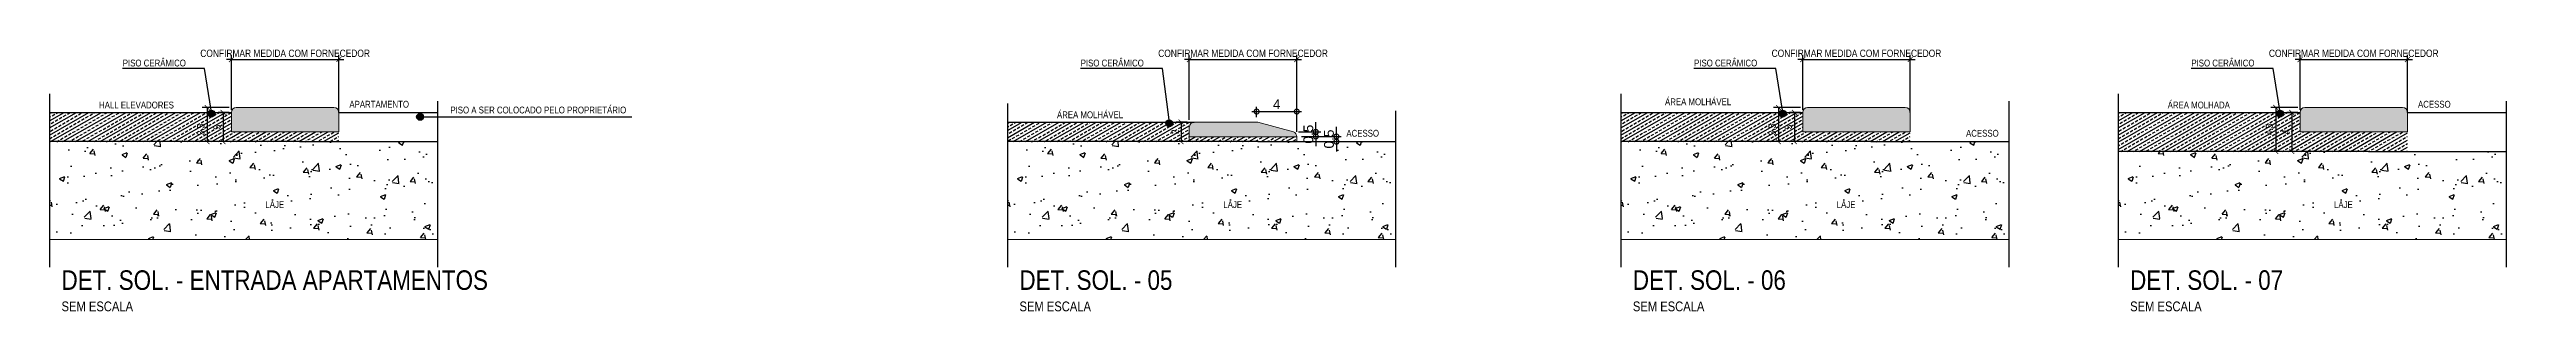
# Model space of a CAD drawing. Header units: metres. Extents: x 3 to 168, y -142 to 28.
# Drawn here: x 31.849 to 34.385, y 22.884 to 23.152 of the extents above; entities that cross this region are included whole.
import ezdxf

# ---------------------------------------------------------------- set-up
doc = ezdxf.new("R2010")
doc.units = ezdxf.units.M
for name, color, linetype in [('ARQ-AUX1', 1, 'Continuous'), ('ARQ-AUX2', 2, 'Continuous'), ('ARQ-DIM', 2, 'Continuous'), ('ARQ-HATCH', 253, 'Continuous'), ('ARQ-TXT', 2, 'Continuous'), ('ARQ-TXT3', 3, 'Continuous'), ('RALO', 2, 'Continuous')]:
    doc.layers.add(name, color=color, linetype=linetype)
doc.layers.add('ESTRUTURA', color=4, linetype='Continuous', lineweight=18)
doc.styles.add('Adesa', font='ARIALN.TTF')
doc.styles.add('Arial', font='arial.ttf')
doc.dimstyles.new('COTA_5', dxfattribs={"dimtxt": 0.01, "dimasz": 0.01, "dimexe": 0.005, "dimexo": 0.005, "dimgap": 0.0025, "dimtad": 1, "dimdec": 0, "dimlfac": 100, "dimzin": 0, "dimdsep": 46, "dimtxsty": 'Arial', "dimblk": 'DOTSMALL', "dimcen": 0.005, "dimdle": 0.005, "dimclrd": 1, "dimclre": 1, "dimclrt": 2, "dimadec": 0, "dimazin": 0, "dimtfac": 1, "dimtdec": 0, "dimtix": 1, "dimtmove": 2, "dimatfit": 3, "dimldrblk": 'DOTSMALL', "dimfxl": 1, "dimtvp": 1, "dimtolj": 1, "dimtzin": 0, "dimarcsym": 0})
doc.dimstyles.new('D5', dxfattribs={"dimscale": 0.05, "dimtxt": 0.15, "dimasz": 0.1, "dimexe": 0.1, "dimexo": 0.2, "dimgap": 0.05, "dimtad": 1, "dimdec": 0, "dimlfac": 100, "dimzin": 4, "dimdsep": 46, "dimtxsty": 'Adesa', "dimblk": 'ARCHTICK', "dimcen": 0, "dimclrd": 1, "dimclre": 1, "dimclrt": 2, "dimaunit": 1, "dimazin": 0, "dimtfac": 1, "dimtdec": 0, "dimtix": 1, "dimtmove": 0, "dimatfit": 3, "dimldrblk": 'OPEN90', "dimfxl": 1, "dimarcsym": 0})

# ---------------------------------------------------------------- blocks, each defined once
blk = doc.blocks.new('_ArchTick')
at = {"color": 0, "linetype": 'ByBlock', "const_width": 0.15}
blk.add_lwpolyline([(-0.5, -0.5), (0.5, 0.5)], dxfattribs=at)
blk = doc.blocks.new('*D722')
at = {"layer": 'ARQ-DIM', "color": 1, "lineweight": -2, "transparency": 16777216}
for p, q in [((32.0326, 23.0877), (32.0214, 23.0877)), ((32.0264, 23.0877), (32.0264, 23.0577)), ((32.0326, 23.0577), (32.0214, 23.0577))]:
    blk.add_line(p, q, dxfattribs=at)
at = {"layer": 'Defpoints', "color": 0, "transparency": 16777216}
for p in [(32.0426, 23.0877), (32.0264, 23.0577), (32.0426, 23.0577)]:
    blk.add_point(p, dxfattribs=at)
at = {"layer": 'ARQ-DIM', "color": 1, "lineweight": -2, "transparency": 16777216, "xscale": 0.005000000000000001, "yscale": 0.005000000000000001, "zscale": 0.005000000000000001}
for p, rotation in [((32.0264, 23.0877), 90), ((32.0264, 23.0577), 270)]:
    blk.add_blockref('_ArchTick', p, dxfattribs=dict(at, rotation=rotation))
at = {"layer": 'ARQ-DIM', "color": 2, "transparency": 16777216, "insert": (32.0201, 23.0727), "char_height": 0.0075, "attachment_point": 5, "rotation": 90, "style": 'Adesa'}
blk.add_mtext('3', dxfattribs=at)
blk = doc.blocks.new('_Open90')
at = {"color": 0, "linetype": 'ByBlock', "lineweight": -2}
for p, q in [((0, 0), (-1, 0)), ((-0.5, 0.5), (0, 0)), ((0, 0), (-0.5, -0.5))]:
    blk.add_line(p, q, dxfattribs=at)
blk = doc.blocks.new('*D723')
at = {"layer": 'ARQ-DIM', "color": 1, "lineweight": -2, "transparency": 16777216}
for p, q in [((32.0326, 23.0927), (32.005, 23.0927)), ((32.01, 23.0927), (32.01, 23.0577)), ((32.0076, 23.0577), (32.005, 23.0577))]:
    blk.add_line(p, q, dxfattribs=at)
at = {"layer": 'Defpoints', "color": 0, "transparency": 16777216}
for p in [(32.0426, 23.0927), (32.01, 23.0577), (32.0176, 23.0577)]:
    blk.add_point(p, dxfattribs=at)
at = {"layer": 'ARQ-DIM', "color": 1, "lineweight": -2, "transparency": 16777216, "xscale": 0.005000000000000001, "yscale": 0.005000000000000001, "zscale": 0.005000000000000001}
for p, rotation in [((32.01, 23.0927), 90), ((32.01, 23.0577), 270)]:
    blk.add_blockref('_ArchTick', p, dxfattribs=dict(at, rotation=rotation))
at = {"layer": 'ARQ-DIM', "color": 2, "transparency": 16777216, "insert": (32.0036, 23.0702), "char_height": 0.0075, "attachment_point": 5, "rotation": 90, "style": 'Adesa'}
blk.add_mtext('3.5', dxfattribs=at)
blk = doc.blocks.new('*D724')
at = {"layer": 'ARQ-DIM', "color": 1, "lineweight": -2, "transparency": 16777216}
for p, q in [((32.0349, 23.1417), (32.0299, 23.1417)), ((32.0349, 23.0902), (32.0349, 23.1467)), ((32.0349, 23.1417), (32.1449, 23.1417)), ((32.1449, 23.0877), (32.1449, 23.1467)), ((32.1449, 23.1417), (32.1499, 23.1417))]:
    blk.add_line(p, q, dxfattribs=at)
at = {"layer": 'Defpoints', "color": 0, "transparency": 16777216}
for p in [(32.1449, 23.1417), (32.0349, 23.0802), (32.1449, 23.0777)]:
    blk.add_point(p, dxfattribs=at)
at = {"layer": 'ARQ-DIM', "color": 1, "lineweight": -2, "transparency": 16777216, "xscale": 0.005000000000000001, "yscale": 0.005000000000000001, "zscale": 0.005000000000000001}
blk.add_blockref('_ArchTick', (32.0349, 23.1417), dxfattribs=at)
at = {"layer": 'ARQ-DIM', "color": 1, "lineweight": -2, "transparency": 16777216, "xscale": 0.005000000000000001, "yscale": 0.005000000000000001, "zscale": 0.005000000000000001, "rotation": 180}
blk.add_blockref('_ArchTick', (32.1449, 23.1417), dxfattribs=at)
at = {"layer": 'ARQ-DIM', "color": 2, "transparency": 16777216, "insert": (32.0899, 23.1481), "char_height": 0.0075, "attachment_point": 5, "style": 'Adesa'}
blk.add_mtext('CONFIRMAR MEDIDA COM FORNECEDOR', dxfattribs=at)
blk = doc.blocks.new('*D729')
at = {"layer": 'ARQ-DIM', "color": 1, "lineweight": -2, "transparency": 16777216}
for p, q in [((33.0133, 23.0777), (33.0021, 23.0777)), ((33.0071, 23.0777), (33.0071, 23.0577)), ((33.0133, 23.0577), (33.0021, 23.0577))]:
    blk.add_line(p, q, dxfattribs=at)
at = {"layer": 'Defpoints', "color": 0, "transparency": 16777216}
for p in [(33.0233, 23.0777), (33.0071, 23.0577), (33.0233, 23.0577)]:
    blk.add_point(p, dxfattribs=at)
at = {"layer": 'ARQ-DIM', "color": 1, "lineweight": -2, "transparency": 16777216, "xscale": 0.005000000000000001, "yscale": 0.005000000000000001, "zscale": 0.005000000000000001}
for p, rotation in [((33.0071, 23.0777), 90), ((33.0071, 23.0577), 270)]:
    blk.add_blockref('_ArchTick', p, dxfattribs=dict(at, rotation=rotation))
at = {"layer": 'ARQ-DIM', "color": 2, "transparency": 16777216, "insert": (33.0009, 23.0677), "char_height": 0.0075, "attachment_point": 5, "rotation": 90, "style": 'Adesa'}
blk.add_mtext('2', dxfattribs=at)
blk = doc.blocks.new('*D730')
at = {"layer": 'ARQ-DIM', "color": 1, "lineweight": -2, "transparency": 16777216}
for p, q in [((33.0156, 23.1417), (33.0106, 23.1417)), ((33.0156, 23.0802), (33.0156, 23.1467)), ((33.0156, 23.1417), (33.1256, 23.1417)), ((33.1256, 23.0677), (33.1256, 23.1467)), ((33.1256, 23.1417), (33.1306, 23.1417))]:
    blk.add_line(p, q, dxfattribs=at)
at = {"layer": 'Defpoints', "color": 0, "transparency": 16777216}
for p in [(33.1256, 23.1417), (33.0156, 23.0702), (33.1256, 23.0577)]:
    blk.add_point(p, dxfattribs=at)
at = {"layer": 'ARQ-DIM', "color": 1, "lineweight": -2, "transparency": 16777216, "xscale": 0.005000000000000001, "yscale": 0.005000000000000001, "zscale": 0.005000000000000001}
blk.add_blockref('_ArchTick', (33.0156, 23.1417), dxfattribs=at)
at = {"layer": 'ARQ-DIM', "color": 1, "lineweight": -2, "transparency": 16777216, "xscale": 0.005000000000000001, "yscale": 0.005000000000000001, "zscale": 0.005000000000000001, "rotation": 180}
blk.add_blockref('_ArchTick', (33.1256, 23.1417), dxfattribs=at)
at = {"layer": 'ARQ-DIM', "color": 2, "transparency": 16777216, "insert": (33.0706, 23.1481), "char_height": 0.0075, "attachment_point": 5, "style": 'Adesa'}
blk.add_mtext('CONFIRMAR MEDIDA COM FORNECEDOR', dxfattribs=at)
blk = doc.blocks.new('_DotSmall')
at = {"color": 0, "linetype": 'ByBlock', "const_width": 0.5}
blk.add_lwpolyline([(-0.0625, 0, 1), (0.0625, 0, 1)], format="xyb", close=True, dxfattribs=at)
blk = doc.blocks.new('*D731')
at = {"layer": 'ARQ-AUX1', "color": 1, "lineweight": -2, "transparency": 16777216}
for p, q in [((33.1306, 23.063), (33.1712, 23.063)), ((33.1306, 23.0577), (33.1712, 23.0577)), ((33.1662, 23.063), (33.1662, 23.073)), ((33.1662, 23.063), (33.1662, 23.0577)), ((33.1662, 23.0577), (33.1662, 23.0477))]:
    blk.add_line(p, q, dxfattribs=at)
at = {"layer": 'Defpoints', "color": 0, "transparency": 16777216}
for p in [(33.1256, 23.063), (33.1256, 23.0577), (33.1662, 23.0577)]:
    blk.add_point(p, dxfattribs=at)
at = {"layer": 'ARQ-AUX1', "color": 1, "lineweight": -2, "transparency": 16777216, "xscale": 0.01, "yscale": 0.01, "zscale": 0.01}
for p, rotation in [((33.1662, 23.063), 270), ((33.1662, 23.0577), 90)]:
    blk.add_blockref('_DotSmall', p, dxfattribs=dict(at, rotation=rotation))
at = {"layer": 'ARQ-AUX1', "color": 2, "transparency": 16777216, "insert": (33.1586, 23.0604), "char_height": 0.01, "attachment_point": 5, "rotation": 90, "style": 'Arial'}
blk.add_mtext('\\A1;0.5', dxfattribs=at)
blk = doc.blocks.new('*D732')
at = {"layer": 'ARQ-AUX1', "color": 1, "lineweight": -2, "transparency": 16777216}
for p, q in [((33.1451, 23.0677), (33.1451, 23.0777)), ((33.1274, 23.0677), (33.1501, 23.0677)), ((33.1306, 23.063), (33.1501, 23.063)), ((33.1451, 23.063), (33.1451, 23.0677)), ((33.1451, 23.063), (33.1451, 23.053))]:
    blk.add_line(p, q, dxfattribs=at)
at = {"layer": 'Defpoints', "color": 0, "transparency": 16777216}
for p in [(33.1224, 23.0677), (33.1256, 23.063), (33.1451, 23.0677)]:
    blk.add_point(p, dxfattribs=at)
at = {"layer": 'ARQ-AUX1', "color": 1, "lineweight": -2, "transparency": 16777216, "xscale": 0.01, "yscale": 0.01, "zscale": 0.01}
for p, rotation in [((33.1451, 23.0677), 270), ((33.1451, 23.063), 90)]:
    blk.add_blockref('_DotSmall', p, dxfattribs=dict(at, rotation=rotation))
at = {"layer": 'ARQ-AUX1', "color": 2, "transparency": 16777216, "insert": (33.1375, 23.0654), "char_height": 0.01, "attachment_point": 5, "rotation": 90, "style": 'Arial'}
blk.add_mtext('\\A1;0.5', dxfattribs=at)
blk = doc.blocks.new('*D733')
at = {"layer": 'ARQ-AUX1', "color": 1, "lineweight": -2, "transparency": 16777216}
for p, q in [((33.0795, 23.0885), (33.1306, 23.0885)), ((33.0845, 23.0827), (33.0845, 23.0935)), ((33.1256, 23.068), (33.1256, 23.0935))]:
    blk.add_line(p, q, dxfattribs=at)
at = {"layer": 'Defpoints', "color": 0, "transparency": 16777216}
for p in [(33.0845, 23.0777), (33.1256, 23.0885), (33.1256, 23.063)]:
    blk.add_point(p, dxfattribs=at)
at = {"layer": 'ARQ-AUX1', "color": 1, "lineweight": -2, "transparency": 16777216, "xscale": 0.01, "yscale": 0.01, "zscale": 0.01, "rotation": 180}
blk.add_blockref('_DotSmall', (33.0845, 23.0885), dxfattribs=at)
at = {"layer": 'ARQ-AUX1', "color": 1, "lineweight": -2, "transparency": 16777216, "xscale": 0.01, "yscale": 0.01, "zscale": 0.01}
blk.add_blockref('_DotSmall', (33.1256, 23.0885), dxfattribs=at)
at = {"layer": 'ARQ-AUX1', "color": 2, "transparency": 16777216, "insert": (33.1051, 23.096), "char_height": 0.01, "attachment_point": 5, "style": 'Arial'}
blk.add_mtext('\\A1;4', dxfattribs=at)
blk = doc.blocks.new('*D734')
at = {"layer": 'ARQ-DIM', "color": 1, "lineweight": -2, "transparency": 16777216}
for p, q in [((33.6413, 23.0877), (33.6301, 23.0877)), ((33.6351, 23.0877), (33.6351, 23.0577)), ((33.6413, 23.0577), (33.6301, 23.0577))]:
    blk.add_line(p, q, dxfattribs=at)
at = {"layer": 'Defpoints', "color": 0, "transparency": 16777216}
for p in [(33.6513, 23.0877), (33.6351, 23.0577), (33.6513, 23.0577)]:
    blk.add_point(p, dxfattribs=at)
at = {"layer": 'ARQ-DIM', "color": 1, "lineweight": -2, "transparency": 16777216, "xscale": 0.005000000000000001, "yscale": 0.005000000000000001, "zscale": 0.005000000000000001}
for p, rotation in [((33.6351, 23.0877), 90), ((33.6351, 23.0577), 270)]:
    blk.add_blockref('_ArchTick', p, dxfattribs=dict(at, rotation=rotation))
at = {"layer": 'ARQ-DIM', "color": 2, "transparency": 16777216, "insert": (33.6288, 23.0727), "char_height": 0.0075, "attachment_point": 5, "rotation": 90, "style": 'Adesa'}
blk.add_mtext('3', dxfattribs=at)
blk = doc.blocks.new('*D735')
at = {"layer": 'ARQ-DIM', "color": 1, "lineweight": -2, "transparency": 16777216}
for p, q in [((33.6413, 23.0927), (33.6137, 23.0927)), ((33.6187, 23.0927), (33.6187, 23.0577)), ((33.6163, 23.0577), (33.6137, 23.0577))]:
    blk.add_line(p, q, dxfattribs=at)
at = {"layer": 'Defpoints', "color": 0, "transparency": 16777216}
for p in [(33.6513, 23.0927), (33.6187, 23.0577), (33.6263, 23.0577)]:
    blk.add_point(p, dxfattribs=at)
at = {"layer": 'ARQ-DIM', "color": 1, "lineweight": -2, "transparency": 16777216, "xscale": 0.005000000000000001, "yscale": 0.005000000000000001, "zscale": 0.005000000000000001}
for p, rotation in [((33.6187, 23.0927), 90), ((33.6187, 23.0577), 270)]:
    blk.add_blockref('_ArchTick', p, dxfattribs=dict(at, rotation=rotation))
at = {"layer": 'ARQ-DIM', "color": 2, "transparency": 16777216, "insert": (33.6123, 23.0702), "char_height": 0.0075, "attachment_point": 5, "rotation": 90, "style": 'Adesa'}
blk.add_mtext('3.5', dxfattribs=at)
blk = doc.blocks.new('*D736')
at = {"layer": 'ARQ-DIM', "color": 1, "lineweight": -2, "transparency": 16777216}
for p, q in [((33.6436, 23.1417), (33.6386, 23.1417)), ((33.6436, 23.0902), (33.6436, 23.1467)), ((33.6436, 23.1417), (33.7536, 23.1417)), ((33.7536, 23.0877), (33.7536, 23.1467)), ((33.7536, 23.1417), (33.7586, 23.1417))]:
    blk.add_line(p, q, dxfattribs=at)
at = {"layer": 'Defpoints', "color": 0, "transparency": 16777216}
for p in [(33.7536, 23.1417), (33.6436, 23.0802), (33.7536, 23.0777)]:
    blk.add_point(p, dxfattribs=at)
at = {"layer": 'ARQ-DIM', "color": 1, "lineweight": -2, "transparency": 16777216, "xscale": 0.005000000000000001, "yscale": 0.005000000000000001, "zscale": 0.005000000000000001}
blk.add_blockref('_ArchTick', (33.6436, 23.1417), dxfattribs=at)
at = {"layer": 'ARQ-DIM', "color": 1, "lineweight": -2, "transparency": 16777216, "xscale": 0.005000000000000001, "yscale": 0.005000000000000001, "zscale": 0.005000000000000001, "rotation": 180}
blk.add_blockref('_ArchTick', (33.7536, 23.1417), dxfattribs=at)
at = {"layer": 'ARQ-DIM', "color": 2, "transparency": 16777216, "insert": (33.6986, 23.1481), "char_height": 0.0075, "attachment_point": 5, "style": 'Adesa'}
blk.add_mtext('CONFIRMAR MEDIDA COM FORNECEDOR', dxfattribs=at)
blk = doc.blocks.new('*D737')
at = {"layer": 'ARQ-DIM', "color": 1, "lineweight": -2, "transparency": 16777216}
for p, q in [((34.1504, 23.0877), (34.1392, 23.0877)), ((34.1442, 23.0877), (34.1442, 23.0477)), ((34.1504, 23.0477), (34.1392, 23.0477))]:
    blk.add_line(p, q, dxfattribs=at)
at = {"layer": 'Defpoints', "color": 0, "transparency": 16777216}
for p in [(34.1604, 23.0877), (34.1442, 23.0477), (34.1604, 23.0477)]:
    blk.add_point(p, dxfattribs=at)
at = {"layer": 'ARQ-DIM', "color": 1, "lineweight": -2, "transparency": 16777216, "xscale": 0.005000000000000001, "yscale": 0.005000000000000001, "zscale": 0.005000000000000001}
for p, rotation in [((34.1442, 23.0877), 90), ((34.1442, 23.0477), 270)]:
    blk.add_blockref('_ArchTick', p, dxfattribs=dict(at, rotation=rotation))
at = {"layer": 'ARQ-DIM', "color": 2, "transparency": 16777216, "insert": (34.138, 23.0677), "char_height": 0.0075, "attachment_point": 5, "rotation": 90, "style": 'Adesa'}
blk.add_mtext('4', dxfattribs=at)
blk = doc.blocks.new('*D738')
at = {"layer": 'ARQ-DIM', "color": 1, "lineweight": -2, "transparency": 16777216}
for p, q in [((34.1504, 23.0927), (34.1228, 23.0927)), ((34.1278, 23.0927), (34.1278, 23.0477)), ((34.1254, 23.0477), (34.1228, 23.0477))]:
    blk.add_line(p, q, dxfattribs=at)
at = {"layer": 'Defpoints', "color": 0, "transparency": 16777216}
for p in [(34.1604, 23.0927), (34.1278, 23.0477), (34.1354, 23.0477)]:
    blk.add_point(p, dxfattribs=at)
at = {"layer": 'ARQ-DIM', "color": 1, "lineweight": -2, "transparency": 16777216, "xscale": 0.005000000000000001, "yscale": 0.005000000000000001, "zscale": 0.005000000000000001}
for p, rotation in [((34.1278, 23.0927), 90), ((34.1278, 23.0477), 270)]:
    blk.add_blockref('_ArchTick', p, dxfattribs=dict(at, rotation=rotation))
at = {"layer": 'ARQ-DIM', "color": 2, "transparency": 16777216, "insert": (34.1214, 23.0702), "char_height": 0.0075, "attachment_point": 5, "rotation": 90, "style": 'Adesa'}
blk.add_mtext('4.5', dxfattribs=at)
blk = doc.blocks.new('*D739')
at = {"layer": 'ARQ-DIM', "color": 1, "lineweight": -2, "transparency": 16777216}
for p, q in [((34.1527, 23.1417), (34.1477, 23.1417)), ((34.1527, 23.0902), (34.1527, 23.1467)), ((34.1527, 23.1417), (34.2627, 23.1417)), ((34.2627, 23.0877), (34.2627, 23.1467)), ((34.2627, 23.1417), (34.2677, 23.1417))]:
    blk.add_line(p, q, dxfattribs=at)
at = {"layer": 'Defpoints', "color": 0, "transparency": 16777216}
for p in [(34.2627, 23.1417), (34.1527, 23.0802), (34.2627, 23.0777)]:
    blk.add_point(p, dxfattribs=at)
at = {"layer": 'ARQ-DIM', "color": 1, "lineweight": -2, "transparency": 16777216, "xscale": 0.005000000000000001, "yscale": 0.005000000000000001, "zscale": 0.005000000000000001}
blk.add_blockref('_ArchTick', (34.1527, 23.1417), dxfattribs=at)
at = {"layer": 'ARQ-DIM', "color": 1, "lineweight": -2, "transparency": 16777216, "xscale": 0.005000000000000001, "yscale": 0.005000000000000001, "zscale": 0.005000000000000001, "rotation": 180}
blk.add_blockref('_ArchTick', (34.2627, 23.1417), dxfattribs=at)
at = {"layer": 'ARQ-DIM', "color": 2, "transparency": 16777216, "insert": (34.2077, 23.1481), "char_height": 0.0075, "attachment_point": 5, "style": 'Adesa'}
blk.add_mtext('CONFIRMAR MEDIDA COM FORNECEDOR', dxfattribs=at)
blk = doc.blocks.new('AREAS MOLHADAS')
h = blk.add_hatch()
h.set_pattern_fill('BRASS', color=8, scale=0.001, angle=30)
h.set_pattern_definition([(30, (0.9977876, 0.01), (-0.003175, 0.0054992613), []), (30, (0.9962, 0.0127496), (-0.003175, 0.0054992613), [0.003175, -0.0015875])])
h.paths.add_polyline_path([(32.1448, 23.0677), (32.035, 23.0677), (32.035, 23.0577), (32.1448, 23.0577)])
h.paths.add_polyline_path([(32.0349, 23.0577), (32.0349, 23.0877), (31.8487, 23.0877), (31.8487, 23.0577)])
for points in [[(32.1449, 23.0677), (32.1449, 23.0877, 0.414214), (32.1399, 23.0927), (32.0399, 23.0927, 0.414214), (32.0349, 23.0877), (32.0349, 23.0677)], [(33.0858, 23.0775, 0.065695), (33.0845, 23.0777), (33.0206, 23.0777, 0.414214), (33.0156, 23.0727), (33.0156, 23.0627), (33.1256, 23.0627), (33.1256, 23.063, 0.311446), (33.1224, 23.0677)], [(33.7536, 23.0677), (33.7536, 23.0877, 0.414214), (33.7486, 23.0927), (33.6486, 23.0927, 0.414214), (33.6436, 23.0877), (33.6436, 23.0677)], [(34.2627, 23.0677), (34.2627, 23.0877, 0.414214), (34.2577, 23.0927), (34.1577, 23.0927, 0.414214), (34.1527, 23.0877), (34.1527, 23.0677)]]:
    blk.add_hatch(color=9).paths.add_polyline_path(points)
h = blk.add_hatch()
h.set_pattern_fill('BRASS', color=8, scale=0.001, angle=30)
h.set_pattern_definition([(30, (1.978489, 0), (-0.003175, 0.0054992613), []), (30, (1.9769014, 0.0027496), (-0.003175, 0.0054992613), [0.003175, -0.0015875])])
h.paths.add_polyline_path([(33.1255, 23.0577), (33.0157, 23.0577), (33.0157, 23.0627), (33.1255, 23.0627)])
h.paths.add_polyline_path([(33.0156, 23.0577), (33.0156, 23.0777), (32.8294, 23.0777), (32.8294, 23.0577)])
h = blk.add_hatch()
h.set_pattern_fill('BRASS', color=8, scale=0.001, angle=30)
h.set_pattern_definition([(30, (2.6064837, 0.01), (-0.003175, 0.0054992613), []), (30, (2.604896, 0.0127496), (-0.003175, 0.0054992613), [0.003175, -0.0015875])])
h.paths.add_polyline_path([(33.7535, 23.0677), (33.6437, 23.0677), (33.6437, 23.0577), (33.7535, 23.0577)])
h.paths.add_polyline_path([(33.6436, 23.0577), (33.6436, 23.0877), (33.4574, 23.0877), (33.4574, 23.0577)])
h = blk.add_hatch()
h.set_pattern_fill('BRASS', color=8, scale=0.001, angle=30)
h.set_pattern_definition([(30, (3.11558, 0.01), (-0.003175, 0.0054992613), []), (30, (3.1139924, 0.0127496), (-0.003175, 0.0054992613), [0.003175, -0.0015875])])
h.paths.add_polyline_path([(34.2626, 23.0677), (34.1527, 23.0677), (34.1527, 23.0477), (34.2626, 23.0477)])
h.paths.add_polyline_path([(34.1527, 23.0477), (34.1527, 23.0877), (33.9665, 23.0877), (33.9665, 23.0477)])
at = {"layer": 'ARQ-DIM'}
h = blk.add_hatch(color=256, dxfattribs=at)
h.paths.add_polyline_path([(32.0122, 23.0894, -0.608738), (32.0178, 23.0865), (32.014, 23.0865)])
h.paths.add_polyline_path([(32.0107, 23.0865, -0.24321), (32.0122, 23.0894), (32.014, 23.0865)])
h.paths.add_polyline_path([(32.0178, 23.0865, -1), (32.0107, 23.0865)])
h = blk.add_hatch(color=256, dxfattribs=at)
h.paths.add_polyline_path([(32.2302, 23.086, 0.608738), (32.2246, 23.0831), (32.2283, 23.0831)])
h.paths.add_polyline_path([(32.2316, 23.0831, 0.24321), (32.2302, 23.086), (32.2283, 23.0831)])
h.paths.add_polyline_path([(32.2246, 23.0831, 1), (32.2316, 23.0831)])
h = blk.add_hatch(color=256, dxfattribs=at)
h.paths.add_polyline_path([(32.9929, 23.0794, -0.608738), (32.9985, 23.0765), (32.9947, 23.0765)])
h.paths.add_polyline_path([(32.9914, 23.0765, -0.24321), (32.9929, 23.0794), (32.9947, 23.0765)])
h.paths.add_polyline_path([(32.9985, 23.0765, -1), (32.9914, 23.0765)])
h = blk.add_hatch(color=256, dxfattribs=at)
h.paths.add_polyline_path([(33.6209, 23.0894, -0.608738), (33.6265, 23.0865), (33.6227, 23.0865)])
h.paths.add_polyline_path([(33.6194, 23.0865, -0.24321), (33.6209, 23.0894), (33.6227, 23.0865)])
h.paths.add_polyline_path([(33.6265, 23.0865, -1), (33.6194, 23.0865)])
h = blk.add_hatch(color=256, dxfattribs=at)
h.paths.add_polyline_path([(34.13, 23.0894, -0.608738), (34.1356, 23.0865), (34.1318, 23.0865)])
h.paths.add_polyline_path([(34.1285, 23.0865, -0.24321), (34.13, 23.0894), (34.1318, 23.0865)])
h.paths.add_polyline_path([(34.1356, 23.0865, -1), (34.1285, 23.0865)])
at = {"layer": 'ARQ-HATCH'}
h = blk.add_hatch(dxfattribs=at)
h.set_pattern_fill('AR-CONC', color=1, scale=0.0003, style=0)
h.set_pattern_definition([(50, (-216.00972, -143.671694), (0.054655401, -0.0047817257), [0.005715, -0.062865]), (355, (-216.00972, -143.671694), (-0.010572848, 0.057316993), [0.004572, -0.050292]), (100.451, (-216.005165, -143.67209), (0.0440827505, 0.052535006), [0.004857, -0.053427]), (46.1842, (-216.00972, -143.656454), (0.081323712, -0.012612698), [0.0085725, -0.0942975]), (96.6356, (-216.00294, -143.657505), (0.07122127, 0.074227667), [0.0072855, -0.0801405]), (351.184, (-216.00972, -143.65645), (0.071221382, 0.074227535), [0.006858, -0.075438]), (21, (-216.0021, -143.660264), (0.045484464, -0.0306796556), [0.005715, -0.062865]), (326, (-216.0021, -143.660264), (0.018540609, 0.05525639), [0.004572, -0.050292]), (71.4514, (-215.99831, -143.66282), (0.064024947, 0.024576857), [0.004857, -0.053427]), (37.5, (-216.00972, -143.671694), (0.000926581, 0.0253665117), [0, -0.0496824, 0, -0.051054, 0, -0.0504825]), (7.5, (-216.00972, -143.671694), (0.0200458988, 0.0300541724), [0, -0.0291084, 0, -0.0485394, 0, -0.0192405]), (327.5, (-216.026713, -143.671694), (0.0406771786, -0.0017186232), [0, -0.01905, 0, -0.059436, 0, -0.078867]), (317.5, (-216.034333, -143.671694), (0.0444387544, 0.0076279473), [0, -0.024765, 0, -0.0394716, 0, -0.056007])])
h.paths.add_polyline_path([(32.2406, 23.0037), (32.2667, 23.0037), (32.2667, 23.0142), (32.2406, 23.0142)])
h.paths.add_polyline_path([(32.1049, 23.0577), (31.8487, 23.0577), (31.8487, 22.9577), (32.246, 22.9577), (32.246, 23.0577)])
h = blk.add_hatch(dxfattribs=at)
h.set_pattern_fill('AR-CONC', color=1, scale=0.0003, style=0)
h.set_pattern_definition([(50, (-215.02902, -143.671694), (0.054655401, -0.0047817257), [0.005715, -0.062865]), (355, (-215.02902, -143.671694), (-0.010572848, 0.057316993), [0.004572, -0.050292]), (100.451, (-215.024464, -143.67209), (0.0440827505, 0.052535006), [0.004857, -0.053427]), (46.1842, (-215.02902, -143.656454), (0.081323712, -0.012612698), [0.0085725, -0.0942975]), (96.6356, (-215.02224, -143.657505), (0.07122127, 0.074227667), [0.0072855, -0.0801405]), (351.184, (-215.02902, -143.65645), (0.071221382, 0.074227535), [0.006858, -0.075438]), (21, (-215.0214, -143.660264), (0.045484464, -0.0306796556), [0.005715, -0.062865]), (326, (-215.0214, -143.660264), (0.018540609, 0.05525639), [0.004572, -0.050292]), (71.4514, (-215.01761, -143.66282), (0.064024947, 0.024576857), [0.004857, -0.053427]), (37.5, (-215.029019, -143.671694), (0.000926581, 0.0253665117), [0, -0.0496824, 0, -0.051054, 0, -0.0504825]), (7.5, (-215.02902, -143.671694), (0.0200458988, 0.0300541724), [0, -0.0291084, 0, -0.0485394, 0, -0.0192405]), (327.5, (-215.046011, -143.671694), (0.0406771786, -0.0017186232), [0, -0.01905, 0, -0.059436, 0, -0.078867]), (317.5, (-215.05363, -143.671694), (0.0444387544, 0.0076279473), [0, -0.024765, 0, -0.0394716, 0, -0.056007])])
h.paths.add_polyline_path([(33.2213, 23.0037), (33.2474, 23.0037), (33.2474, 23.0142), (33.2213, 23.0142)])
h.paths.add_polyline_path([(33.0856, 23.0577), (32.8294, 23.0577), (32.8294, 22.9577), (33.2267, 22.9577), (33.2267, 23.0577)])
h = blk.add_hatch(dxfattribs=at)
h.set_pattern_fill('AR-CONC', color=1, scale=0.0003, style=0)
h.set_pattern_definition([(50, (-214.401024, -143.671694), (0.054655401, -0.0047817257), [0.005715, -0.062865]), (355, (-214.401024, -143.671694), (-0.010572848, 0.057316993), [0.004572, -0.050292]), (100.451, (-214.39647, -143.67209), (0.0440827505, 0.052535006), [0.004857, -0.053427]), (46.1842, (-214.401024, -143.656454), (0.081323712, -0.012612698), [0.0085725, -0.0942975]), (96.6356, (-214.39425, -143.657505), (0.07122127, 0.074227667), [0.0072855, -0.0801405]), (351.184, (-214.40102, -143.65645), (0.071221382, 0.074227535), [0.006858, -0.075438]), (21, (-214.393404, -143.660264), (0.045484464, -0.0306796556), [0.005715, -0.062865]), (326, (-214.393404, -143.660264), (0.018540609, 0.05525639), [0.004572, -0.050292]), (71.4514, (-214.389614, -143.66282), (0.064024947, 0.024576857), [0.004857, -0.053427]), (37.5, (-214.401024, -143.671694), (0.000926581, 0.0253665117), [0, -0.0496824, 0, -0.051054, 0, -0.0504825]), (7.5, (-214.401024, -143.671694), (0.0200458988, 0.0300541724), [0, -0.0291084, 0, -0.0485394, 0, -0.0192405]), (327.5, (-214.418017, -143.671694), (0.0406771786, -0.0017186232), [0, -0.01905, 0, -0.059436, 0, -0.078867]), (317.5, (-214.425637, -143.671694), (0.0444387544, 0.0076279473), [0, -0.024765, 0, -0.0394716, 0, -0.056007])])
h.paths.add_polyline_path([(33.8493, 23.0037), (33.8754, 23.0037), (33.8754, 23.0142), (33.8493, 23.0142)])
h.paths.add_polyline_path([(33.7136, 23.0577), (33.4574, 23.0577), (33.4574, 22.9577), (33.8547, 22.9577), (33.8547, 23.0577)])
h = blk.add_hatch(dxfattribs=at)
h.set_pattern_fill('AR-CONC', color=1, scale=0.0003, style=0)
h.set_pattern_definition([(50, (-213.89193, -143.671694), (0.054655401, -0.0047817257), [0.005715, -0.062865]), (355, (-213.89193, -143.671694), (-0.010572848, 0.057316993), [0.004572, -0.050292]), (100.451, (-213.887373, -143.67209), (0.0440827505, 0.052535006), [0.004857, -0.053427]), (46.1842, (-213.89193, -143.656454), (0.081323712, -0.012612698), [0.0085725, -0.0942975]), (96.6356, (-213.88515, -143.657505), (0.07122127, 0.074227667), [0.0072855, -0.0801405]), (351.184, (-213.89193, -143.65645), (0.071221382, 0.074227535), [0.006858, -0.075438]), (21, (-213.88431, -143.660264), (0.045484464, -0.0306796556), [0.005715, -0.062865]), (326, (-213.88431, -143.660264), (0.018540609, 0.05525639), [0.004572, -0.050292]), (71.4514, (-213.88052, -143.66282), (0.064024947, 0.024576857), [0.004857, -0.053427]), (37.5, (-213.891928, -143.671694), (0.000926581, 0.0253665117), [0, -0.0496824, 0, -0.051054, 0, -0.0504825]), (7.5, (-213.891928, -143.671694), (0.0200458988, 0.0300541724), [0, -0.0291084, 0, -0.0485394, 0, -0.0192405]), (327.5, (-213.90892, -143.671694), (0.0406771786, -0.0017186232), [0, -0.01905, 0, -0.059436, 0, -0.078867]), (317.5, (-213.91654, -143.671694), (0.0444387544, 0.0076279473), [0, -0.024765, 0, -0.0394716, 0, -0.056007])])
h.paths.add_polyline_path([(34.3584, 23.0037), (34.3845, 23.0037), (34.3845, 23.0142), (34.3584, 23.0142)])
h.paths.add_polyline_path([(34.2227, 23.0477), (33.9665, 23.0477), (33.9665, 22.9577), (34.3638, 22.9577), (34.3638, 23.0477)])
at = {"ltscale": 0.005}
for p, q in [((31.8487, 23.1068), (31.8487, 22.9292)), ((33.4574, 23.1068), (33.4574, 22.9292)), ((33.9665, 23.1068), (33.9665, 22.9292)), ((32.246, 23.0991), (32.246, 22.9292)), ((32.8294, 23.0968), (32.8294, 22.9292)), ((33.2267, 23.0891), (33.2267, 22.9292)), ((33.8547, 23.0991), (33.8547, 22.9292)), ((34.3638, 23.0991), (34.3638, 22.9292))]:
    blk.add_line(p, q, dxfattribs=at)
at = {"layer": 'ARQ-AUX2'}
for points in [[(32.1049, 23.0577), (32.1049, 23.0577), (31.8487, 23.0577)], [(32.1449, 23.0677), (32.1449, 23.0677)], [(33.0856, 23.0577), (33.0856, 23.0577), (32.8294, 23.0577)], [(33.1256, 23.0577), (33.1256, 23.0577)], [(33.7136, 23.0577), (33.7136, 23.0577), (33.4574, 23.0577)], [(33.7536, 23.0677), (33.7536, 23.0677)], [(34.2627, 23.0677), (34.2627, 23.0677)], [(34.2227, 23.0477), (34.2227, 23.0477), (33.9665, 23.0477)]]:
    blk.add_lwpolyline(points, dxfattribs=at)
at = {"layer": 'ARQ-DIM'}
for p, q in [((32.0073, 23.1327), (31.9235, 23.1327)), ((32.0143, 23.09), (32.0073, 23.1327)), ((32.988, 23.1327), (32.9042, 23.1327)), ((32.995, 23.08), (32.988, 23.1327)), ((33.616, 23.1327), (33.5322, 23.1327)), ((33.623, 23.09), (33.616, 23.1327)), ((34.1251, 23.1327), (34.0412, 23.1327)), ((34.1321, 23.09), (34.1251, 23.1327)), ((32.2281, 23.0831), (32.2703, 23.0831)), ((32.2703, 23.0831), (32.4449, 23.0831))]:
    blk.add_line(p, q, dxfattribs=at)
for centre in [(32.0143, 23.0865), (32.2281, 23.0831), (32.995, 23.0765), (33.623, 23.0865), (34.1321, 23.0865)]:
    blk.add_circle(centre, 0.00354, dxfattribs=at)
at = {"layer": 'ESTRUTURA', "color": 3}
for p, q in [((32.0349, 23.0877), (32.0349, 23.0677)), ((32.0399, 23.0927), (32.1399, 23.0927)), ((32.1449, 23.0877), (32.1449, 23.0677)), ((33.0206, 23.0777), (33.0845, 23.0777)), ((33.1224, 23.0677), (33.0859, 23.0775)), ((33.6436, 23.0877), (33.6436, 23.0677)), ((33.6486, 23.0927), (33.7486, 23.0927)), ((33.7536, 23.0877), (33.7536, 23.0677)), ((34.1527, 23.0877), (34.1527, 23.0677)), ((34.1577, 23.0927), (34.2577, 23.0927)), ((34.2627, 23.0877), (34.2627, 23.0677)), ((33.0156, 23.0727), (33.0156, 23.0577)), ((33.1256, 23.063), (33.1256, 23.0577)), ((33.1256, 23.063), (33.1256, 23.063))]:
    blk.add_line(p, q, dxfattribs=at)
at = {"layer": 'ESTRUTURA'}
for p, q in [((31.8487, 22.9577), (32.246, 22.9577)), ((32.8294, 22.9577), (33.2267, 22.9577)), ((33.4574, 22.9577), (33.8547, 22.9577)), ((33.9665, 22.9577), (34.3638, 22.9577))]:
    blk.add_line(p, q, dxfattribs=at)
at = {"layer": 'ESTRUTURA', "color": 3}
for points in [[(32.1449, 23.0777), (32.1449, 23.0677), (32.0349, 23.0677)], [(33.7536, 23.0777), (33.7536, 23.0677), (33.6436, 23.0677)], [(34.2627, 23.0777), (34.2627, 23.0677), (34.1527, 23.0677)], [(33.1256, 23.0577), (33.1256, 23.0627), (33.0156, 23.0627)]]:
    blk.add_lwpolyline(points, dxfattribs=at)
for centre, start, end in [((32.0399, 23.0877), 90, 180), ((32.1399, 23.0877), 0, 90), ((33.0206, 23.0727), 90, 180), ((33.0845, 23.0727), 73.7669, 90), ((33.6486, 23.0877), 90, 180), ((33.7486, 23.0877), 0, 90), ((34.1577, 23.0877), 90, 180), ((34.2577, 23.0877), 0, 90), ((33.1206, 23.063), 0, 69.1959)]:
    blk.add_arc(centre, 0.005, start, end, dxfattribs=at)
at = {"layer": 'RALO'}
for p, q in [((31.8487, 23.0877), (32.0349, 23.0877)), ((32.1449, 23.0877), (32.246, 23.0877)), ((32.8294, 23.0777), (33.0206, 23.0777)), ((33.4574, 23.0877), (33.6436, 23.0877)), ((33.9665, 23.0877), (34.1527, 23.0877)), ((34.2627, 23.0877), (34.3638, 23.0877)), ((32.1049, 23.0577), (32.246, 23.0577)), ((33.0856, 23.0577), (33.2267, 23.0577)), ((33.7136, 23.0577), (33.8547, 23.0577)), ((34.2227, 23.0477), (34.3638, 23.0477))]:
    blk.add_line(p, q, dxfattribs=at)
at = {"layer": 'ARQ-TXT', "style": 'Adesa'}
for s, p in [('PISO CERÂMICO', (31.9237, 23.1347)), ('PISO CERÂMICO', (32.9044, 23.1347)), ('PISO CERÂMICO', (33.5324, 23.1347)), ('PISO CERÂMICO', (34.0415, 23.1347)), ('ÁREA MOLHÁVEL', (33.5026, 23.095)), ('HALL ELEVADORES', (31.8994, 23.0917)), ('APARTAMENTO', (32.1557, 23.0925)), ('PISO A SER COLOCADO PELO PROPRIETÁRIO', (32.2591, 23.0866)), ('ÁREA MOLHÁVEL', (32.8801, 23.0817)), ('ÁREA MOLHADA', (34.0172, 23.0917)), ('ACESSO', (34.2735, 23.0925)), ('ACESSO', (33.1764, 23.0628)), ('ACESSO', (33.8108, 23.0628)), ('LAJE', (32.0697, 22.9898)), ('LAJE', (33.0504, 22.9898)), ('LAJE', (33.6784, 22.9898)), ('LAJE', (34.1875, 22.9898))]:
    blk.add_text(s, height=0.007, dxfattribs=at).set_placement(p)
at = {"layer": 'ARQ-TXT3', "style": 'Adesa'}
for s, p in [('DET. SOL. - ENTRADA APARTAMENTOS', (31.861, 22.906)), ('DET. SOL. - 05', (32.8417, 22.906)), ('DET. SOL. - 06', (33.4697, 22.906)), ('DET. SOL. - 07', (33.9788, 22.906))]:
    blk.add_text(s, height=0.02, dxfattribs=at).set_placement(p)
at = {"layer": 'ARQ-TXT3', "color": 2, "style": 'Adesa'}
for p in [(31.861, 22.8841), (32.8417, 22.8841), (33.4697, 22.8841), (33.9788, 22.8841)]:
    blk.add_text('SEM ESCALA', height=0.01, dxfattribs=at).set_placement(p)
at = {"layer": 'ARQ-AUX1'}
dim = blk.add_linear_dim(base=(33.1256, 23.0885), p1=(33.0845, 23.0777), p2=(33.1256, 23.063), dimstyle='COTA_5', dxfattribs=at)
dim.commit()
dim.dimension.update_dxf_attribs({"geometry": '*D733', "text_midpoint": (33.1051, 23.096)})
for base, p2, picture, middle in [((33.1451, 23.0677), (33.1224, 23.0677), '*D732', (33.1375, 23.0654)), ((33.1662, 23.0577), (33.1256, 23.0577), '*D731', (33.1586, 23.0604))]:
    dim = blk.add_linear_dim(base=base, p1=(33.1256, 23.063), p2=p2, angle=90, dimstyle='COTA_5', override={"dimdec": 1}, dxfattribs=at)
    dim.commit()
    dim.dimension.update_dxf_attribs({"geometry": picture, "text_midpoint": middle})
at = {"layer": 'ARQ-DIM'}
for base, p1, p2, picture, middle in [((32.1449, 23.1417), (32.0349, 23.0802), (32.1449, 23.0777), '*D724', (32.0899, 23.1481)), ((33.1256, 23.1417), (33.0156, 23.0702), (33.1256, 23.0577), '*D730', (33.0706, 23.1481)), ((33.7536, 23.1417), (33.6436, 23.0802), (33.7536, 23.0777), '*D736', (33.6986, 23.1481)), ((34.2627, 23.1417), (34.1527, 23.0802), (34.2627, 23.0777), '*D739', (34.2077, 23.1481))]:
    dim = blk.add_linear_dim(base=base, p1=p1, p2=p2, text='CONFIRMAR MEDIDA COM FORNECEDOR', dimstyle='D5', dxfattribs=at)
    dim.commit()
    dim.dimension.update_dxf_attribs({"geometry": picture, "text_midpoint": middle})
for base, p1, p2, picture, middle in [((32.01, 23.0577), (32.0426, 23.0927), (32.0176, 23.0577), '*D723', (32.01, 23.0702)), ((33.6187, 23.0577), (33.6513, 23.0927), (33.6263, 23.0577), '*D735', (33.6187, 23.0702)), ((34.1278, 23.0477), (34.1604, 23.0927), (34.1354, 23.0477), '*D738', (34.1278, 23.0702))]:
    dim = blk.add_linear_dim(base=base, p1=p1, p2=p2, angle=90, dimstyle='D5', override={"dimdec": 1}, dxfattribs=at)
    dim.commit()
    dim.dimension.update_dxf_attribs({"geometry": picture, "text_midpoint": middle, "dimtype": 128})
for base, p1, p2, picture, middle in [((32.0264, 23.0577), (32.0426, 23.0877), (32.0426, 23.0577), '*D722', (32.0201, 23.0727)), ((33.0071, 23.0577), (33.0233, 23.0777), (33.0233, 23.0577), '*D729', (33.0009, 23.0677)), ((33.6351, 23.0577), (33.6513, 23.0877), (33.6513, 23.0577), '*D734', (33.6288, 23.0727)), ((34.1442, 23.0477), (34.1604, 23.0877), (34.1604, 23.0477), '*D737', (34.138, 23.0677))]:
    dim = blk.add_linear_dim(base=base, p1=p1, p2=p2, angle=90, dimstyle='D5', dxfattribs=at)
    dim.commit()
    dim.dimension.update_dxf_attribs({"geometry": picture, "text_midpoint": middle})

msp = doc.modelspace()

# ---------------------------------------------------------------- block references
msp.add_blockref('AREAS MOLHADAS', (0, 0))

doc.saveas('drawing.dxf')
